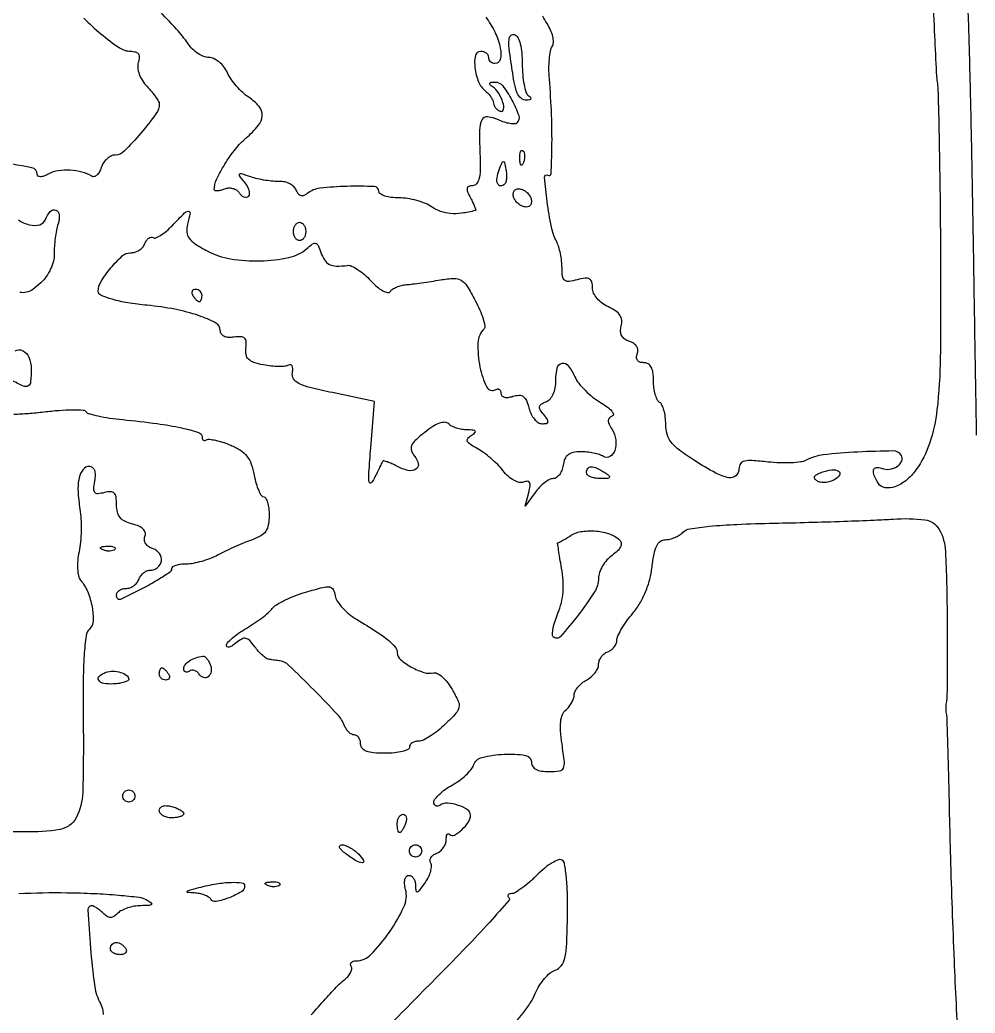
# Model space of a CAD drawing. Extents: x 0 to 4160, y 0 to 3120.
# Drawn here: x 3654.1 to 3810.7, y 2294.4 to 2457.2 of the extents above; entities that cross this region are included whole.
import ezdxf

# ---------------------------------------------------------------- set-up
doc = ezdxf.new("R2010")
doc.units = 0

msp = doc.modelspace()

# ---------------------------------------------------------------- linework, layer by layer
for points in [[(4159.499279, 606.274193, 0.000001), (4159.667734, 974.478125, 0.000057), (4159.806661, 1380.08378, 0.000034), (4159.883999, 1862.25), (4160, 3120), (3296.563358, 3120), (2433.126717, 3120)], [(757.647081, 3119.740147, 0.000002), (520.492565, 3119.487217, 0.4139)], [(1964.75, 0.149832, 0.000016), (2717.930904, 0.232101, 0.000028), (3351.473438, 0.357111)], [(3803.719441, 2462.58473, 0.00178), (3804.010674, 2455.346875, 0.001313), (3804.29228, 2449.282587, 0.016556), (3804.480194, 2447, -0.022696), (3804.646727, 2444.620277, -0.001263), (3804.810025, 2437.184375, -0.001947), (3804.947588, 2428.331278, -0.001424), (3805.034061, 2418.5, -0.004235), (3804.992071, 2401.845779, -0.02589), (3804.45289, 2393.265698, -0.051686), (3803.240243, 2387.786479, -0.077108), (3801, 2383.430308, -0.062883), (3799.394347, 2381.722266, -0.086553), (3797.567755, 2380.681249, -0.120952), (3795.94389, 2380.510769, -0.220799), (3794.845262, 2381.21613, -0.039628), (3794.162659, 2382.507676, -0.152132), (3794.068487, 2383.400927, -0.321124), (3794.494333, 2383.799591, -0.124996), (3795.340684, 2383.699509, 0.12344), (3796.659935, 2383.539405, 0.112576), (3797.949582, 2384.008814, 0.148724), (3798.684012, 2384.876826, 0.244855), (3798.615211, 2385.813585, 0.262948), (3797.301728, 2386.536214, 0.009921), (3791.488771, 2386.355213, 0.015562), (3785.826618, 2385.889363, 0.094829), (3783.035141, 2385.018807, -0.09071), (3782.139693, 2384.731504, -0.020739), (3780.548809, 2384.591021, -0.020789), (3778.673531, 2384.581586, -0.018927), (3776.743898, 2384.725399, 0.01139), (3774.184824, 2384.954952, 0.073533), (3772.895561, 2384.851438, 0.184136), (3772.250629, 2384.418582, 0.155099), (3772, 2383.630052, -0.211345), (3771.492176, 2382.482304, -0.234187), (3770.333376, 2382.152101, -0.079849), (3768.193805, 2382.913398, -0.015993), (3764.695781, 2384.977976, -0.017419), (3762.23069, 2386.664466, -0.066872), (3760.897464, 2387.953091, -0.098953), (3760.228263, 2389.2653, -0.068692), (3760, 2390.918959, 0.031169), (3759.926397, 2392.098526, 0.036936), (3759.70625, 2393.19313, 0.040118), (3759.385626, 2394.064698, 0.14718), (3759, 2394.5, -0.146547), (3758.614422, 2394.934161, -0.040338), (3758.29375, 2395.8004, -0.037109), (3758.073612, 2396.887885, -0.031397), (3758, 2398.059017, 0.033937), (3757.909351, 2399.393046, 0.09135), (3757.613397, 2400.29247, 0.13835), (3757.106619, 2400.809858, 0.130942), (3756.393011, 2401, -0.078342), (3755.766177, 2401.098822, -0.158935), (3755.366619, 2401.388901, -0.164671), (3755.223274, 2401.850355, -0.085503), (3755.341982, 2402.448808, 0.113589), (3755.430092, 2403.073141, 0.120357), (3755.232456, 2403.658587, 0.104909), (3754.756487, 2404.145355, 0.070172), (3754.051688, 2404.483595, -0.073986), (3753.276773, 2404.862746, -0.12055), (3752.792078, 2405.406413, -0.11786), (3752.606682, 2406.121924, -0.068777), (3752.71194, 2407.00646, 0.088659), (3752.787776, 2407.965346, 0.124194), (3752.498387, 2408.77047, 0.097848), (3751.793248, 2409.473001, 0.040258), (3750.609224, 2410.132188, -0.052909), (3749.575275, 2410.742513, -0.059566), (3748.737458, 2411.535565, -0.066421), (3748.186467, 2412.412067, -0.10755), (3748, 2413.268923, 0.060244), (3747.883434, 2414.232869, 0.214235), (3747.509671, 2414.711708, 0.155318), (3746.806239, 2414.838082, 0.02888), (3745.5, 2414.589356, -0.030682), (3744.105043, 2414.32894, -0.199449), (3743.431111, 2414.515831, -0.198754), (3743.086613, 2415.125751, -0.030449), (3743, 2416.546689, 0.028642), (3742.936189, 2417.659692, 0.021751), (3742.743797, 2418.866951, 0.022176), (3742.462755, 2419.986857, 0.046935), (3742.127819, 2420.815741, -0.068745), (3741.264684, 2423.251557, -0.017602), (3740.563609, 2427.383499, -0.012809), (3740.13411, 2431.372636, -0.615102), (3740.672714, 2431.702511, 0.570515), (3741.205934, 2431.98252, 0.008569), (3741.348425, 2436.273395, 0.014103), (3741.284295, 2441.552873, 0.0097), (3740.926865, 2447.527869, -0.019778), (3740.862095, 2449.162742, -0.021825), (3740.931099, 2450.74447, -0.021863), (3741.106929, 2452.079393, -0.095008), (3741.389894, 2452.821845, 0.136953), (3741.58329, 2453.49097, 0.057273), (3741.483803, 2454.432503, 0.049637), (3741.1318, 2455.49867, 0.040511), (3740.556466, 2456.554167, -0.036318), (3739.876746, 2457.776691, -0.069033)], [(3730.5, 2457.588887, -0.049525), (3732.037816, 2455.095407, -0.064721), (3732.890877, 2452.558673, -0.102664), (3732.873313, 2450.703846, -0.352813), (3732, 2450, -0.099038), (3731.618362, 2450.076342, -0.097945), (3731.29375, 2450.29375, -0.097945), (3731.076342, 2450.618362, -0.099038), (3731, 2451, 0.135066), (3730.895073, 2451.381341, 0.100391), (3730.60011, 2451.70625, 0.086936), (3730.158898, 2451.924914, 0.071794), (3729.638672, 2452, 0.358468), (3728.799105, 2451.309333, 0.080289), (3728.731714, 2449.314292, 0.065653), (3729.336434, 2447.018795, 0.125858), (3730.465125, 2445.5, -0.039783), (3730.94267, 2445.045372, -0.036292), (3731.35843, 2444.507344, -0.038257), (3731.658285, 2443.969852, -0.088944), (3731.774234, 2443.525, 0.094685), (3731.883245, 2443.125461, 0.064358), (3732.143725, 2442.731079, 0.061999), (3732.50876, 2442.401291, 0.072407), (3732.92568, 2442.19144, 0.471997), (3733.433689, 2442.510106, 0.113338), (3733.322257, 2443.653537, 0.062181), (3732.583677, 2445.194052, 0.100113), (3731.572942, 2446.234687, -0.053635), (3731.2063, 2446.548285, -0.331274), (3731.179252, 2446.779895, -0.22978), (3731.4141, 2446.939031, -0.033426), (3732.005889, 2446.984687, -0.235782), (3733.282551, 2446.363357, -0.040299), (3734.793676, 2444.027437, -0.04001), (3735.897008, 2441.514141, -0.287308), (3735.613464, 2440.280131, -0.197625), (3735.223537, 2440.117484, -0.042028), (3734.475252, 2440.176759, -0.037963), (3733.559271, 2440.399891, -0.02818), (3732.58829, 2440.777818, 0.078006), (3730.814071, 2441.272346, 0.315317), (3729.87883, 2440.767762, 0.116267), (3729.483969, 2439.108569, 0.010157), (3729.563178, 2434.75, -0.014851), (3729.583288, 2432.46072, -0.057951), (3729.390735, 2431.060795, -0.118917), (3728.979599, 2430.288472, -0.214422), (3728.337851, 2430, 0.083141), (3727.706158, 2429.89423, 0.274512), (3727.443985, 2429.584963, 0.143353), (3727.510407, 2429.021892, 0.022306), (3728, 2428, -0.011875), (3728.390043, 2427.227654, -0.020513), (3728.672174, 2426.565671, -0.016372), (3728.850717, 2426.042915, -0.426415), (3728.785184, 2425.92569, -0.030383), (3726.57071, 2425.490255, -0.053458), (3724.70798, 2425.440708, -0.063409), (3723.111805, 2425.775702, -0.069485), (3721.703665, 2426.495007, 0.0559), (3720.645184, 2427.072337, 0.029281), (3719.223398, 2427.557908, 0.028719), (3717.689764, 2427.889822, 0.038948), (3716.277494, 2428, -0.030353), (3715.021854, 2428.076296, -0.047161), (3713.962764, 2428.308271, -0.059966), (3713.226125, 2428.645813, -0.261033), (3713, 2429.049435, 0.402763), (3712.220031, 2429.860636, 0.01648), (3707.783095, 2429.888565, 0.021447), (3703.331617, 2429.578468, 0.137841), (3701.261833, 2428.73639, -0.069225), (3700.675146, 2428.398822, -0.170031), (3700.18498, 2428.375743, -0.165442), (3699.77857, 2428.664478, -0.064783), (3699.446988, 2429.277552, 0.114007), (3699.063793, 2429.845625, 0.069392), (3698.397819, 2430.312832, 0.063807), (3697.563634, 2430.613327, 0.064818), (3696.685155, 2430.691594, -0.033013), (3695.669491, 2430.717404, -0.01711), (3694.409818, 2430.87649, -0.016937), (3693.121488, 2431.129225, -0.024638), (3692.007842, 2431.445664, 0.006119), (3690.482164, 2431.940915, 0.240012), (3690.142098, 2431.882726, 0.4165), (3690.105196, 2431.622591, 0.011086), (3690.900343, 2430.62008, -0.043073), (3691.379053, 2429.930211, -0.059459), (3691.673551, 2429.237057, -0.074929), (3691.753116, 2428.644172, -0.194712), (3691.588128, 2428.254794, -0.159945), (3691.261384, 2428.089561, -0.129021), (3690.868135, 2428.131257, -0.099303), (3690.464098, 2428.38469, -0.064853), (3690.115677, 2428.81283, 0.111539), (3689.693132, 2429.243622, 0.081909), (3689.077349, 2429.510858, 0.076474), (3688.366499, 2429.577405, 0.076926), (3687.67005, 2429.426881, -0.02784), (3687.029495, 2429.221169, -0.051711), (3686.490577, 2429.138756, -0.080885), (3686.125552, 2429.180181, -0.335939), (3686, 2429.345958, -0.111596), (3686.378416, 2431.020324, -0.027288), (3687.740398, 2433.518728, -0.028805), (3689.48787, 2436.012279, -0.049328), (3691.25, 2437.838894, 0.044246), (3693.217591, 2439.837515, 0.158422), (3693.865596, 2441.484196, 0.194146), (3693.363529, 2442.98493, 0.071218), (3691.654126, 2444.49097, -0.042511), (3690.67308, 2445.260271, -0.026975), (3689.664625, 2446.306785, -0.027035), (3688.779356, 2447.45007, -0.044355), (3688.175565, 2448.514023, 0.057455), (3687.598429, 2449.471807, 0.057083), (3686.817372, 2450.275466, 0.062167), (3685.954342, 2450.818277, 0.109754), (3685.136449, 2451, -0.096006), (3684.295949, 2451.162888, -0.049657), (3683.344136, 2451.660937, -0.04682), (3682.434005, 2452.389263, -0.052255), (3681.712071, 2453.25, 0.035277), (3679.828367, 2455.657034, 0.01192), (3676.764782, 2458.890716, 0.012067)], [(3810.938421, 2389.138529, -0.000018), (3810.79461, 2398.004438, -0.000062), (3810.630899, 2408.198047, -0.00004), (3810.443771, 2420, 0.00086), (3810.228557, 2432.30046, 0.00099), (3809.979752, 2444.0375, 0.000887), (3809.731489, 2453.985944, 0.005745), (3809.539786, 2459, -0.005896)], [(3664.621528, 2457.439577, 0.021935), (3667.427374, 2454.896164, 0.024081), (3670.462656, 2452.615611, 0.146046), (3672.317388, 2452.029313, -0.063874), (3673.120881, 2451.913048, -0.177723), (3673.576827, 2451.585439, -0.169993), (3673.724364, 2451.029055, -0.057506), (3673.561763, 2450.194599, 0.10248), (3673.470997, 2449.317219, 0.061605), (3673.704624, 2448.292758, 0.054707), (3674.226878, 2447.229515, 0.046069), (3674.994376, 2446.236412, -0.013554), (3675.76248, 2445.365788, -0.017917), (3676.410848, 2444.530346, -0.015434), (3676.89637, 2443.810336, -0.141539), (3677, 2443.451589, -0.158894), (3676.446714, 2441.754497, -0.01884), (3673.960298, 2438.603051, -0.017348), (3671.245981, 2435.632471, -0.198306), (3669.817388, 2435.021351, 0.106913), (3669.12636, 2434.86268, 0.070395), (3668.441224, 2434.414506, 0.065989), (3667.865646, 2433.75716, 0.070129), (3667.495391, 2432.985479, -0.048633), (3667.182979, 2432.255772, -0.081097), (3666.77233, 2431.730518, -0.118363), (3666.334202, 2431.485577, -0.209935), (3665.931763, 2431.542173, 0.073966), (3664.327751, 2432.231543, 0.050817), (3662.368983, 2432.541021, 0.051478), (3660.425701, 2432.448233, 0.085412), (3658.872759, 2431.931903, -0.031373), (3658.101175, 2431.579279, -0.084018), (3657.510725, 2431.460632, -0.170472), (3657.149405, 2431.575193, -0.235742), (3657, 2431.874465, 0.359235), (3656.124901, 2432.935285, 0.009679), (3649.739063, 2434.04412, 0.012927)], [(3653.851277, 2424.415075, 0.09129), (3655.749083, 2423.583655, 0.124059), (3657.396032, 2423.610043, 0.239823), (3658.350191, 2424.470199, -0.090321), (3659.135903, 2425.761673, -0.30292), (3660.047239, 2426.000028, -0.304928), (3660.612374, 2425.251048, -0.090695), (3660.422179, 2423.754808, 0.028747), (3660.154169, 2422.704551, 0.015702), (3659.941009, 2421.391812, 0.015603), (3659.807616, 2420.040118, 0.023901), (3659.784821, 2418.863388, -0.06862), (3659.653752, 2417.661239, -0.046487), (3659.195504, 2416.359714, -0.044961), (3658.480081, 2415.113957, -0.051407), (3657.580876, 2414.075979, -0.033233), (3656.278156, 2413.005721, -0.099148), (3655.231105, 2412.533536, -0.106267), (3654.12608, 2412.517767, -0.041487)], [(3653.392063, 2402.916206, -0.266999), (3654.600555, 2402.992807, -0.183922), (3655.633771, 2401.880368, -0.096476), (3656, 2400, -0.01892), (3655.919169, 2397.864661, -0.244025), (3655.512242, 2397.207405, -0.24312), (3654.739415, 2397.1604, -0.018792), (3652.813581, 2398.099768, 0.016939)], [(3653.162634, 2392.564183, 0.012428), (3655.540805, 2392.694561, 0.00993), (3658.095263, 2392.949525, -0.011638), (3660.585783, 2393.189521, -0.017516), (3662.765484, 2393.271878, -0.012518), (3664.533239, 2393.232457, -0.238077), (3665, 2392.96843, 0.181702), (3665.445594, 2392.648461, 0.012687), (3666.96875, 2392.279114, 0.016689), (3668.856609, 2391.937243, 0.011725), (3671, 2391.673739, -0.008232), (3676.634028, 2391.021015, -0.021256), (3680.664982, 2390.311181, -0.021835), (3683.441192, 2389.571228, -0.327691), (3684, 2388.810141, 0.090017), (3684.057824, 2388.491558, 0.168771), (3684.223223, 2388.292576, 0.176599), (3684.470171, 2388.244232, 0.099653), (3684.759906, 2388.351614, -0.169266), (3685.238284, 2388.457695, -0.024912), (3686.231029, 2388.290401, -0.025765), (3687.427159, 2387.961575, -0.019559), (3688.700881, 2387.483723, -0.043268), (3690.294905, 2386.644701, -0.083875), (3691.356641, 2385.678454, -0.081367), (3692.06159, 2384.39634, -0.038743), (3692.552266, 2382.573092, 0.022581), (3692.873659, 2381.204153, 0.033931), (3693.286735, 2380.049596, 0.03633), (3693.72607, 2379.213992, 0.259105), (3694.111291, 2379, -0.273687), (3694.453812, 2378.797332, -0.054164), (3694.738942, 2378.111479, -0.043672), (3694.935499, 2377.134213, -0.027805), (3695, 2375.975249, -0.042169), (3694.867826, 2374.410823, -0.109447), (3694.443752, 2373.369092, -0.112485), (3693.627745, 2372.62079, -0.045977), (3692.25, 2371.995209, 0.013443), (3690.993093, 2371.52035, 0.007334), (3689.476195, 2370.874047, 0.007304), (3687.952698, 2370.171554, 0.011517), (3686.66896, 2369.519959, -0.030153), (3685.407949, 2368.937913, -0.022588), (3683.958969, 2368.446488, -0.023014), (3682.547763, 2368.10743, -0.047479), (3681.41896, 2368, 0.030276), (3680.492229, 2367.943834, 0.047056), (3679.71057, 2367.77305, 0.059795), (3679.166759, 2367.524569, 0.261409), (3679, 2367.227404, -0.248577), (3678.684711, 2366.632402, -0.013209), (3676.819156, 2365.437101, -0.016201), (3674.233217, 2363.987203, -0.007276), (3670.75, 2362.243802, -0.134198), (3670.464921, 2362.191129, -0.167752), (3670.220313, 2362.299342, -0.132872), (3670.055871, 2362.562985, -0.073504), (3670, 2362.940983, -0.143144), (3670.118035, 2363.34483, -0.099592), (3670.449844, 2363.688914, -0.084165), (3670.94602, 2363.920743, -0.067391), (3671.531385, 2364, 0.088478), (3672.159833, 2364.112085, 0.06652), (3672.782009, 2364.440625, 0.065663), (3673.303843, 2364.926585, 0.081035), (3673.638374, 2365.5, -0.068785), (3673.954467, 2366.073469, -0.062945), (3674.422663, 2366.559375, -0.066733), (3674.965369, 2366.888365, -0.10329), (3675.5, 2367, 0.169754), (3676.723555, 2367.427733, 0.191359), (3677.339477, 2368.503352, 0.188646), (3677.053166, 2369.720603, 0.166397), (3676, 2370.5, -0.067987), (3675.28304, 2370.840248, -0.099724), (3674.787175, 2371.328491, -0.117545), (3674.569273, 2371.906812, -0.123808), (3674.64195, 2372.50932, 0.1471), (3674.689712, 2373.150936, 0.142475), (3674.377222, 2373.721795, 0.0952), (3673.674559, 2374.199503, 0.040358), (3672.590921, 2374.566536, -0.050263), (3671.358898, 2375.011166, -0.109689), (3670.573057, 2375.627754, -0.114518), (3670.142078, 2376.499924, -0.057792), (3670, 2377.725039, 0.032958), (3669.915817, 2379.00078, 0.166046), (3669.602586, 2379.631609, 0.2075), (3669.016368, 2379.860088, 0.05461), (3667.997291, 2379.709543, -0.04211), (3666.951616, 2379.528314, -0.245913), (3666.452663, 2379.736229, -0.194242), (3666.268143, 2380.31224, -0.026429), (3666.43107, 2381.592911, 0.038721), (3666.536617, 2382.624287, 0.094104), (3666.412935, 2383.375972, 0.147662), (3666.073145, 2383.828611, 0.159751), (3665.550411, 2384, 0.228266), (3664.511519, 2383.499641, 0.114249), (3663.868277, 2382.152931, 0.067182), (3663.683829, 2379.96035, 0.02794), (3663.999113, 2377, -0.028796), (3664.165857, 2375.408504, -0.017338), (3664.18891, 2373.51005, -0.017339), (3664.080386, 2371.615032, -0.028858), (3663.842146, 2370.034213, 0.029782), (3663.627526, 2368.59206, 0.03583), (3663.604832, 2367.221772, 0.039489), (3663.758819, 2366.079577, 0.120523), (3664.098653, 2365.381131, -0.076089), (3665.266761, 2363.436134, -0.052689), (3665.986168, 2360.968492, -0.054839), (3666.144468, 2358.672091, -0.19717), (3665.54428, 2357.36372, 0.175512), (3664.990823, 2356.279409, 0.014727), (3664.68749, 2353.096506, 0.014427), (3664.520655, 2348.553745, 0.004978), (3664.534451, 2341.983093, -0.009481), (3664.455764, 2330.58924, -0.1166), (3663.354312, 2326.415499, -0.231531), (3660.734068, 2324.522711, -0.050176), (3655.002207, 2324.119264, 0.01827), (3652.627606, 2324.103735, 0.021982)], [(3701.916012, 2294.134232, -0.006253), (3704.244873, 2296.763142, -0.005308), (3706.251109, 2298.925025, -0.043335), (3707.258514, 2299.818422, 0.047093), (3707.895247, 2300.391684, 0.063588), (3708.342944, 2301.023209, 0.079752), (3708.545636, 2301.613981, 0.18324), (3708.457713, 2302.068422, -0.129516), (3708.349767, 2302.422422, -0.189663), (3708.456079, 2302.726349, -0.14552), (3708.775518, 2302.931287, -0.070468), (3709.260648, 2303, 0.202064), (3711.687917, 2304.022685, 0.04174), (3714.70395, 2307.678136, 0.042342), (3717.09074, 2311.829579, 0.172443), (3717.364505, 2314.683834, -0.03792), (3717.2033, 2315.622372, -0.079682), (3717.25103, 2316.358708, -0.12889), (3717.493009, 2316.823364, -0.211654), (3717.891592, 2317, -0.153178), (3718.314313, 2316.867385, -0.098069), (3718.674405, 2316.494014, -0.080709), (3718.91736, 2315.936111, -0.062492), (3719, 2315.277494, 0.038132), (3719.062564, 2314.458322, 0.461625), (3719.298938, 2314.312297, 0.153968), (3719.692973, 2314.591887, 0.009284), (3720.557933, 2315.779248, 0.037216), (3721.108355, 2316.70458, 0.045017), (3721.475712, 2317.645441, 0.051104), (3721.625563, 2318.468241, 0.159226), (3721.494551, 2319.008817, -0.149218), (3721.381404, 2319.438774, -0.123569), (3721.514991, 2319.895045, -0.099609), (3721.885409, 2320.309564, -0.069249), (3722.436618, 2320.614052, 0.079321), (3723.034263, 2320.959994, 0.065385), (3723.540757, 2321.495905, 0.06665), (3723.883213, 2322.132573, 0.090343), (3724, 2322.773655, -0.038097), (3724.04254, 2323.331155, -0.107852), (3724.181845, 2323.693333, -0.245144), (3724.386169, 2323.807068, -0.205971), (3724.619048, 2323.714286, 0.332349), (3725.378366, 2323.604438, 0.062958), (3726.587069, 2324.474312, 0.057981), (3727.656621, 2325.730286, 0.14847), (3728, 2326.861184, 0.253584), (3727.522015, 2327.743038, 0.064876), (3726.007366, 2328.470648, 0.062408), (3724.256586, 2328.813907, 0.1569), (3723.008949, 2328.505531, -0.086318), (3722.623613, 2328.351012, -0.165177), (3722.296379, 2328.389887, -0.179502), (3722.078433, 2328.614679, -0.104051), (3722, 2328.987493, -0.171286), (3722.188836, 2329.522551, -0.035047), (3722.882006, 2330.268672, -0.03316), (3723.853005, 2331.063256, -0.025869), (3725.002573, 2331.79651, 0.028436), (3726.188231, 2332.561369, 0.029178), (3727.268772, 2333.449755, 0.030499), (3728.108943, 2334.327791, 0.097684), (3728.500911, 2335.032443, -0.260291), (3729.900051, 2336.332298, -0.048147), (3733.510798, 2336.852656, -0.05116), (3736.991344, 2336.659913, -0.368786), (3738, 2335.478365, 0.152655), (3738.196132, 2334.850931, 0.121876), (3738.730508, 2334.380071, 0.082806), (3739.617522, 2334.091521, 0.037336), (3740.841465, 2334, 0.033644), (3742.579908, 2334.117108, 0.252665), (3743.224295, 2334.586442, 0.141129), (3743.389839, 2335.574969, 0.009033), (3742.99877, 2338.508107, -0.018355), (3742.750873, 2340.675012, -0.048487), (3742.781591, 2342.234301, -0.071513), (3743.078556, 2343.353421, -0.119542), (3743.657305, 2344.130552, 0.052036), (3744.171084, 2344.656079, 0.042508), (3744.605583, 2345.311874, 0.044148), (3744.902832, 2345.992162, 0.081103), (3745, 2346.587261, -0.119743), (3745.143756, 2347.17892, -0.05391), (3745.5875, 2347.849731, -0.049045), (3746.234932, 2348.491043, -0.047847), (3747, 2349, 0.05307), (3747.764979, 2349.520477, 0.051385), (3748.4125, 2350.195456, 0.055711), (3748.854643, 2350.915552, 0.110281), (3749, 2351.566569, -0.090356), (3749.112052, 2352.181567, -0.066651), (3749.440625, 2352.792344, -0.065383), (3749.926584, 2353.306475, -0.079308), (3750.5, 2353.638374, 0.070321), (3751.073456, 2353.95675, 0.063384), (3751.559375, 2354.431553, 0.06681), (3751.888275, 2354.984056, 0.101226), (3752, 2355.530264, -0.112187), (3752.159004, 2356.230003, -0.021907), (3752.772001, 2357.377361, -0.02226), (3753.621993, 2358.677551, -0.019), (3754.628087, 2359.969854, 0.041878), (3755.764437, 2361.575804, 0.035098), (3756.694723, 2363.444406, 0.034336), (3757.373152, 2365.470474, 0.035572), (3757.75814, 2367.546579, -0.018889), (3758.081979, 2369.689088, -0.06659), (3758.520233, 2371.008152, -0.120347), (3759.122853, 2371.733418, -0.160855), (3759.930052, 2372, 0.060646), (3760.658281, 2372.088654, 0.039077), (3761.466207, 2372.356754, 0.038937), (3762.227238, 2372.749433, 0.057867), (3762.814482, 2373.214482, -0.159364), (3763.931486, 2373.780937, -0.013437), (3767.178178, 2374.193471, -0.01409), (3771.655595, 2374.51341, -0.005727), (3777.764482, 2374.707145, 0.001796), (3783.447846, 2374.842678, 0.001763), (3789.166135, 2375.019778, 0.001733), (3794.180282, 2375.210168, 0.006693), (3797.290446, 2375.380789, -0.047062), (3802.483533, 2375.246437, -0.239081), (3804.816297, 2373.686976, -0.11773), (3805.845983, 2370.07609, -0.008605), (3806.118421, 2359.678571, -0.001801), (3806.146002, 2354.556003, -0.002688), (3806.129907, 2350.077455, -0.001138), (3806.086832, 2346.247637, -0.056892), (3805.991228, 2345.5, 0.03483), (3805.912465, 2345.044479, 0.021324), (3805.880336, 2344.5, 0.021334), (3805.894694, 2343.955485, 0.035227), (3805.958627, 2343.5, -0.044029), (3806.051464, 2342.742024, -0.000648), (3806.198154, 2338.240625, -0.001765), (3806.343268, 2333.012561, -0.001164), (3806.474914, 2327, 0.002509), (3806.648398, 2319.943969, 0.001471), (3806.923277, 2311.5, 0.001471), (3807.247903, 2303.056131, 0.002505), (3807.575383, 2296, -0.003299), (3807.894701, 2288.875372, -0.001846)], [(3735.435337, 2293.013397, 0.022249), (3736.746448, 2294.578509, 0.022494), (3737.878204, 2296.205261, 0.041795), (3738.618985, 2297.630529, -0.039143), (3739.274714, 2298.908652, -0.037833), (3740.128268, 2300.084499, -0.040318), (3741.041335, 2300.999893, -0.100018), (3741.865386, 2301.457275, 0.153261), (3742.869541, 2302.161323, 0.108411), (3743.459081, 2303.41627, 0.045135), (3743.765768, 2305.708792, 0.006436), (3743.907756, 2310.455352, 0.010669), (3743.893181, 2313.840677, 0.018231), (3743.717789, 2316.661363, 0.014758), (3743.434685, 2318.859779, 0.21828), (3743.014314, 2319.491153, 0.234715), (3742.42029, 2319.546252, 0.041356), (3741.381728, 2319.042953, 0.037199), (3740.161883, 2318.193482, 0.025692), (3738.91201, 2317.065857, -0.016417), (3737.658294, 2315.891872, -0.021031), (3736.426637, 2314.900595, -0.019457), (3735.351972, 2314.170549, -0.140362), (3734.75641, 2314, 0.058487), (3734.381898, 2313.956042, 0.17562), (3734.16999, 2313.816789, 0.252097), (3734.139724, 2313.613542, 0.110274), (3734.290363, 2313.376304, -0.3962), (3734.30553, 2312.886361, -0.002532), (3731.145034, 2309.344575, -0.007967), (3727.342877, 2305.259697, -0.004785), (3722.70703, 2300.527099, 0.004081), (3714.738294, 2292.414939, 0.014137)], [(3654.006291, 2314.013646, -0.016113), (3661.839317, 2314.157123, -0.007724), (3666.303631, 2314.026039, -0.010419), (3670.335535, 2313.761008, -0.007717), (3673.675547, 2313.419443, -0.103109), (3674.839317, 2313.030114, -0.020065), (3675.6814, 2312.492202, -0.449348), (3675.711596, 2312.236614, -0.202331), (3675.363472, 2312.070808, -0.008325), (3673.95, 2312.030409, 0.040955), (3672.885653, 2311.93029, 0.035361), (3671.796562, 2311.656433, 0.036944), (3670.841326, 2311.262778, 0.080335), (3670.2, 2310.8, -0.049631), (3669.547259, 2310.265408, -0.147822), (3669, 2310.1, -0.147822), (3668.452741, 2310.265408, -0.049631), (3667.8, 2310.8, 0.0254), (3667.291498, 2311.259306, 0.028246), (3666.756096, 2311.6475, 0.02926), (3666.267281, 2311.92244, 0.113954), (3665.931389, 2312, 0.431131), (3665.292196, 2311.323014, 0.006002), (3665.726081, 2305.082501, 0.01211), (3666.358462, 2299.118463, 0.081793), (3667.213789, 2296.284089, -0.039098), (3667.667804, 2295.141233, -0.087577), (3667.784129, 2294.217587, -0.09955)]]:
    msp.add_lwpolyline(points, format="xyb")
for points in [[(3736.486272, 2449.909887, 0.021344), (3736.555248, 2448.167553, 0.027441), (3736.774359, 2446.57959, 0.027341), (3737.093289, 2445.31289, 0.161979), (3737.486272, 2444.765313, -0.04713), (3737.841473, 2444.452942, -0.281626), (3737.889816, 2444.22188, -0.266336), (3737.704951, 2444.06381, -0.043749), (3737.218615, 2444.015313, -0.170244), (3736.286125, 2444.32983, -0.134926), (3735.646893, 2445.188381, -0.051272), (3735.154253, 2446.973178, -0.006827), (3734.556814, 2450.842186, -0.012217), (3734.309878, 2452.977713, -0.064982), (3734.355716, 2454.149663, -0.194387), (3734.674998, 2454.6671, -0.244842), (3735.223441, 2454.752073, -0.19614), (3735.751846, 2454.294312, -0.05366), (3736.150548, 2453.242514, -0.041794), (3736.407741, 2451.75824, -0.022791)], [(3736.683114, 2433.8125, -0.054073), (3736.461564, 2433.395823, -0.470617), (3736.279315, 2433.37858, -0.168741), (3736.137993, 2433.670344, -0.018894), (3736.078947, 2434.416667, -0.028489), (3736.089945, 2435.112848, -0.077125), (3736.200665, 2435.592839, -0.208169), (3736.385309, 2435.77538, -0.296942), (3736.604167, 2435.729167, -0.126455), (3736.797407, 2435.402231, -0.060344), (3736.876576, 2434.916927, -0.05415), (3736.839148, 2434.359369, -0.051402)], [(3733.588397, 2430.255064, -0.196036), (3732.935423, 2429.980347, -0.314698), (3732.456234, 2430.307262, -0.128559), (3732.349074, 2431.308598, -0.056398), (3732.696917, 2432.606872, -0.005261), (3733.19236, 2433.8296, -0.286752), (3733.387121, 2433.967698, -0.36589), (3733.556938, 2433.8404, -0.006855), (3733.808853, 2432.671731, -0.034132), (3733.90627, 2431.928682, -0.038293), (3733.89587, 2431.207674, -0.04166), (3733.789937, 2430.605874, -0.132742)], [(3738, 2427.424396, -0.110721), (3737.888237, 2426.925877, -0.163185), (3737.580277, 2426.604836, -0.139599), (3737.099581, 2426.504754, -0.073701), (3736.5, 2426.638374, -0.07261), (3735.92656, 2426.960167, -0.063983), (3735.440625, 2427.444872, -0.066863), (3735.111838, 2428.012057, -0.098269), (3735, 2428.575604, -0.110721), (3735.111763, 2429.074123, -0.163185), (3735.419723, 2429.395164, -0.139599), (3735.900419, 2429.495246, -0.073701), (3736.5, 2429.361626, -0.07261), (3737.07344, 2429.039833, -0.063983), (3737.559375, 2428.555128, -0.066863), (3737.888162, 2427.987943, -0.098269)], [(3681.632669, 2423.672573, 0.078497), (3681.517236, 2422.382368, 0.143618), (3681.87915, 2421.399231, 0.091076), (3682.861663, 2420.481843, 0.019799), (3684.871289, 2419.304667, 0.082345), (3688.690382, 2418.013671, 0.046449), (3693.581542, 2417.676494, 0.046786), (3698.224379, 2418.224589, 0.127495), (3701.159434, 2419.695734, -0.024923), (3702.131186, 2420.463111, -0.223907), (3702.651354, 2420.556712, -0.228216), (3703.048347, 2420.214616, -0.025871), (3703.476822, 2419.073027, 0.067013), (3704.065438, 2417.826472, 0.135989), (3704.870278, 2417.11271, 0.111318), (3706.045138, 2416.833344, 0.036673), (3707.828085, 2416.943285, -0.145812), (3708.503498, 2416.837968, -0.034702), (3709.505527, 2416.272672, -0.032796), (3710.612319, 2415.43375, -0.027315), (3711.673557, 2414.407229, 0.028889), (3712.69017, 2413.430046, 0.05095), (3713.646394, 2412.767328, 0.073718), (3714.411095, 2412.482048, 0.30528), (3714.845473, 2412.656899, -0.101394), (3715.237601, 2413.039559, -0.04203), (3715.895233, 2413.38786, -0.03934), (3716.68638, 2413.653923, -0.040775), (3717.5, 2413.788797, 0.010357), (3718.511891, 2413.893886, 0.003569), (3719.970314, 2414.086535, 0.003544), (3721.575729, 2414.321883, 0.004103), (3723.10107, 2414.569378, -0.029567), (3725.294923, 2414.811554, -0.147868), (3726.482283, 2414.517484, -0.121735), (3727.428831, 2413.583591, -0.017343), (3728.783413, 2411.191029, -0.017869), (3729.534603, 2409.614881, -0.026656), (3730.066245, 2408.183899, -0.024852), (3730.366147, 2407.022597, -0.252263), (3730.227864, 2406.561197, 0.191852), (3729.231977, 2404.246477, 0.054495), (3729.557728, 2400.267141, 0.068718), (3730.663792, 2397.014462, 0.440401), (3732.150714, 2396.593146, -0.111408), (3732.474075, 2396.70451, -0.183525), (3732.750522, 2396.632967, -0.15925), (3732.936308, 2396.382758, -0.080888), (3733, 2395.991629, 0.184691), (3733.152531, 2395.592779, 0.148644), (3733.547958, 2395.352978, 0.094624), (3734.174583, 2395.314503, 0.045023), (3734.966688, 2395.489427, -0.067534), (3735.962912, 2395.662968, -0.170439), (3736.656314, 2395.448452, -0.135591), (3737.163008, 2394.800409, -0.037055), (3737.575096, 2393.556815, 0.052495), (3737.932958, 2392.578871, 0.061279), (3738.473059, 2391.751064, 0.071376), (3739.104122, 2391.188826, 0.147372), (3739.730853, 2391, 0.041175), (3740.47023, 2391.060991, 0.315066), (3740.705859, 2391.291792, 0.202209), (3740.619181, 2391.691146, 0.019991), (3740.009821, 2392.488167, -0.034203), (3739.432755, 2393.289103, -0.1854), (3739.333767, 2393.805677, -0.213606), (3739.609902, 2394.210867, -0.046359), (3740.387376, 2394.595156, 0.120303), (3741.041984, 2395.048654, 0.073884), (3741.557169, 2395.838476, 0.062255), (3741.888909, 2396.888078, 0.045476), (3742, 2398.106989, -0.055818), (3742.230152, 2400.162213, -0.301124), (3743.002968, 2400.90084, -0.284994), (3744.028024, 2400.494437, -0.052685), (3745.106651, 2398.665271, 0.061148), (3745.735686, 2397.638531, 0.028634), (3746.775661, 2396.474259, 0.027852), (3748.020488, 2395.362957, 0.034898), (3749.294578, 2394.48506, -0.024368), (3750.413059, 2393.7486, -0.055686), (3751.156353, 2393.066802, -0.122855), (3751.417605, 2392.556018, -0.387099), (3751.245427, 2392.248476, 0.10826), (3750.760459, 2391.959462, 0.201181), (3750.576627, 2391.548499, 0.117835), (3750.704044, 2390.953694, 0.028165), (3751.193882, 2390.061153, -0.105324), (3751.808485, 2388.368894, -0.112474), (3751.658186, 2386.61548, -0.185472), (3750.861377, 2385.622629, -0.277109), (3749.778948, 2385.636618, 0.063918), (3749.130867, 2385.930641, 0.0242), (3748.165799, 2386.17692, 0.023498), (3747.078023, 2386.34631, 0.026487), (3746.021885, 2386.40396, 0.050527), (3744.822028, 2386.284302, 0.115124), (3743.999286, 2385.907367, 0.125917), (3743.473038, 2385.231311, 0.066833), (3743.180449, 2384.20396, -0.055408), (3742.961, 2383.361034, -0.067811), (3742.570401, 2382.647413, -0.080908), (3742.076448, 2382.16545, -0.154115), (3741.552421, 2382, 0.122769), (3740.936148, 2381.846366, 0.040428), (3740.143707, 2381.339063, 0.037432), (3739.322075, 2380.611016, 0.034569), (3738.594234, 2379.75), (3736.944523, 2377.5), (3737.537652, 2379.743708, 0.024125), (3737.770036, 2380.832923, 0.158569), (3737.686345, 2381.377235, 0.299199), (3737.342928, 2381.574901, 0.076961), (3736.685787, 2381.43292, -0.151725), (3735.984834, 2381.387115, -0.067618), (3735.113382, 2381.726052, -0.05647), (3734.195047, 2382.379973, -0.043196), (3733.351398, 2383.2804, 0.028946), (3732.455685, 2384.292655, 0.019279), (3731.32197, 2385.348771, 0.019434), (3730.138584, 2386.291258, 0.035591), (3729.095902, 2386.948675, -0.02052), (3727.925039, 2387.638533, -0.142993), (3727.494956, 2388.135607, -0.285492), (3727.553432, 2388.593645, -0.080944), (3728.1149, 2389.092174, 0.028976), (3728.733651, 2389.536235, 0.402503), (3728.764914, 2389.784937, 0.219874), (3728.464751, 2389.948005, 0.014333), (3727.45, 2389.984687, -0.041387), (3726.593918, 2390.062113, -0.035654), (3725.717093, 2390.280596, -0.037248), (3724.947396, 2390.596933, -0.080421), (3724.429466, 2390.970534, 0.195347), (3723.819852, 2391.227961, 0.088372), (3722.949028, 2391.085143, 0.058055), (3721.838982, 2390.542311, 0.025589), (3720.508884, 2389.588782, 0.017919), (3718.959597, 2388.259894, 0.104709), (3718.341481, 2387.389172, 0.190078), (3718.315656, 2386.606853, 0.087736), (3718.827976, 2385.707276, -0.122488), (3719.445507, 2384.425499, -0.323588), (3719.052316, 2383.546701, -0.190374), (3717.748661, 2383.352422, -0.065867), (3715.93502, 2384.034776, 0.015515), (3715.111928, 2384.442955, 0.024825), (3714.383446, 2384.733669, 0.02192), (3713.800457, 2384.90525, 0.31789), (3713.610865, 2384.83102, 0.030295), (3713.477791, 2384.599394, 0.00174), (3713.115239, 2383.862862, 0.002648), (3712.691077, 2382.981738, 0.001942), (3712.229533, 2382, -0.103185), (3711.7195, 2381.316721, -0.606932), (3711.403221, 2381.43833, -0.04413), (3711.365387, 2382.980916, -0.003481), (3711.655066, 2387.074671), (3712.244088, 2394.649343), (3705.372044, 2396.089048, -0.00888), (3701.672156, 2396.933033, -0.055402), (3699.851498, 2397.603251, -0.137998), (3699.013253, 2398.365084, -0.184493), (3698.816882, 2399.364729, 0.044519), (3698.871408, 2400.028735, 0.119065), (3698.757453, 2400.486343, 0.233818), (3698.505833, 2400.669934, 0.18314), (3698.169588, 2400.604811, -0.115277), (3697.59966, 2400.413389, -0.02562), (3696.565376, 2400.368614, -0.025311), (3695.33637, 2400.440687, -0.022055), (3694.06239, 2400.637522, -0.029656), (3692.48743, 2401.05092, -0.113046), (3691.622282, 2401.570835, -0.158942), (3691.22999, 2402.307563, -0.07774), (3691.209684, 2403.383063, 0.046976), (3691.25469, 2404.44373, 0.196274), (3690.988411, 2405.010669, 0.182602), (3690.385711, 2405.253391, 0.039969), (3689.25, 2405.187142, -0.047486), (3688.30382, 2405.146184, -0.100199), (3687.595228, 2405.328153, -0.140742), (3687.161104, 2405.717246, -0.141024), (3687, 2406.277082, 0.278233), (3686.266368, 2407.493399, 0.038506), (3683.441339, 2408.715692, 0.035378), (3679.554898, 2409.752259, 0.023711), (3675, 2410.40579, -0.01668), (3671.843209, 2410.81352, -0.029455), (3669.280216, 2411.388536, -0.030911), (3667.435057, 2412.044132, -0.300483), (3667, 2412.702697, -0.14001), (3667.455181, 2414.296358, -0.034574), (3669.06368, 2416.523225, -0.032942), (3670.931626, 2418.486478, -0.188281), (3672.246992, 2419, 0.075342), (3672.983994, 2419.111688, 0.064616), (3673.697821, 2419.438938, 0.066839), (3674.28143, 2419.922957, 0.094915), (3674.63617, 2420.494256, -0.056248), (3674.914176, 2421.029845, -0.086812), (3675.274308, 2421.405465, -0.117686), (3675.655937, 2421.566348, -0.181515), (3676.003356, 2421.497926, 0.242971), (3676.457728, 2421.462929, 0.041008), (3677.2547, 2421.879671, 0.0369), (3678.190026, 2422.572492, 0.025132), (3679.148572, 2423.486393, -0.005516), (3681.142267, 2425.542386, -0.180663), (3681.760372, 2425.827568, -0.491494), (3682.034332, 2425.522647, -0.016059)], [(3701, 2422.5, -0.064853), (3700.925306, 2421.926543, -0.082425), (3700.70625, 2421.440625, -0.098894), (3700.381354, 2421.115568, -0.148195), (3700, 2421, -0.148195), (3699.618646, 2421.115568, -0.098894), (3699.29375, 2421.440625, -0.082425), (3699.074694, 2421.926543, -0.064853), (3699, 2422.5, -0.064853), (3699.074694, 2423.073457, -0.082425), (3699.29375, 2423.559375, -0.098894), (3699.618646, 2423.884432, -0.148195), (3700, 2424, -0.148195), (3700.381354, 2423.884432, -0.098894), (3700.70625, 2423.559375, -0.082425), (3700.925306, 2423.073457, -0.064853)], [(3682.5, 2412, 0.029505), (3682.768994, 2411.617226, 0.035638), (3683.066025, 2411.29375, 0.038439), (3683.34829, 2411.065539, 0.151918), (3683.559017, 2411, 0.210953), (3683.727648, 2411.07446, 0.081139), (3683.870461, 2411.29375, 0.061769), (3683.967655, 2411.617151, 0.042167), (3684, 2412, 0.105053), (3683.918938, 2412.381556, 0.099167), (3683.688914, 2412.70625, 0.09642), (3683.345238, 2412.923877, 0.093332), (3682.940983, 2413, 0.108972), (3682.586039, 2412.921712, 0.182303), (3682.3746, 2412.70625, 0.161196), (3682.343488, 2412.3821, 0.082592)], [(3750, 2383, -0.023197), (3750.728886, 2382.479509, -0.409657), (3750.762149, 2382.218347, -0.220444), (3750.444209, 2382.050422, -0.011293), (3749.25, 2382.015313, -0.042523), (3748.388595, 2382.082804, -0.062416), (3747.660937, 2382.298248, -0.082215), (3747.167975, 2382.618823, -0.210568), (3747, 2383, -0.163584), (3747.224247, 2383.667076, -0.234725), (3747.772965, 2383.939692, -0.112355), (3748.698623, 2383.729028, -0.031558)], [(3787.620496, 2381.807495, -0.058304), (3786.907312, 2381.511224, -0.052574), (3786.119471, 2381.3742, -0.055876), (3785.378429, 2381.407187, -0.099692), (3784.808457, 2381.61838, -0.099659), (3784.418341, 2381.983444, -0.28419), (3784.394794, 2382.33906, -0.153039), (3784.750927, 2382.690956, -0.031829), (3785.566376, 2383.047371, -0.055161), (3787.221585, 2383.449285, -0.169357), (3788.334331, 2383.214978, -0.431274), (3788.471025, 2382.584135, -0.115416)], [(3752.459271, 2371.919967, -0.177552), (3752.698968, 2371.417222, -0.14076), (3752.586749, 2370.821606, -0.087147), (3752.086469, 2370.149344, -0.036558), (3751.209271, 2369.434025, 0.058546), (3750.362929, 2368.679708, 0.047397), (3749.644603, 2367.69687, 0.049087), (3749.152153, 2366.646284, 0.083556), (3748.985123, 2365.693296, -0.140819), (3748.319024, 2363.432983, -0.022771), (3745.657807, 2359.64085, -0.018259), (3742.741176, 2356.135381, -0.427979), (3741.577821, 2356.098683, -0.220408), (3741.419776, 2356.518992, -0.02999), (3741.548754, 2357.474491, -0.029917), (3741.855241, 2358.655291, -0.021067), (3742.333389, 2359.941579, 0.040206), (3742.889805, 2361.633891, 0.039048), (3743.17505, 2363.410113, 0.036853), (3743.189248, 2365.302604, 0.028785), (3742.935517, 2367.342895, -0.003561), (3742.655047, 2368.937028, -0.005998), (3742.445329, 2370.27885, -0.001467), (3742.281975, 2371.437111, -0.454987), (3742.336778, 2371.5, 0.126599), (3742.450816, 2371.529344, 0.002012), (3743.039554, 2371.856914, 0.00516), (3743.721692, 2372.249369, 0.003381), (3744.5, 2372.715026, -0.1025), (3746.311051, 2373.359005, -0.059298), (3748.6311, 2373.402852, -0.059633), (3750.876361, 2372.903866, -0.109598)], [(3669.729167, 2370.395833, -0.126455), (3669.402231, 2370.202593, -0.060344), (3668.916927, 2370.123424, -0.05415), (3668.359369, 2370.160852, -0.051402), (3667.8125, 2370.316886, -0.054073), (3667.395823, 2370.538436, -0.470617), (3667.37858, 2370.720685, -0.168741), (3667.670344, 2370.862007, -0.018894), (3668.416667, 2370.921053, -0.028489), (3669.112848, 2370.910055, -0.077125), (3669.592839, 2370.799335, -0.208169), (3669.77538, 2370.614691, -0.296942)], [(3709.327667, 2358.961962, -0.006911), (3712.715965, 2356.85305, -0.030022), (3714.626282, 2355.458506, -0.053254), (3715.675338, 2354.38479, -0.168409), (3716, 2353.44822, 0.223221), (3716.513941, 2352.354387, 0.047275), (3718.302293, 2351.136583, 0.04816), (3720.37214, 2350.244068, 0.13733), (3721.925671, 2350.185146, -0.18764), (3722.550724, 2350.099661, -0.053911), (3723.363137, 2349.526262, -0.046136), (3724.213108, 2348.625269, -0.035108), (3724.972867, 2347.5, -0.021374), (3725.987755, 2345.555072, -0.158582), (3726.114883, 2344.532255, -0.138657), (3725.626706, 2343.56269, -0.01503), (3723.861737, 2341.75, -0.024191), (3722.662331, 2340.697392, -0.027121), (3721.410193, 2339.807813, -0.027888), (3720.274526, 2339.175973, -0.113471), (3719.509102, 2339, 0.064443), (3718.932151, 2338.925329, 0.082134), (3718.443299, 2338.70625, 0.098764), (3718.116257, 2338.381357, 0.14904), (3718, 2338, -0.295869), (3717.748945, 2337.612873, -0.04382), (3716.825, 2337.29375, -0.037669), (3715.532944, 2337.07239, -0.023598), (3714, 2337, -0.020272), (3712.111825, 2337.076585, -0.069535), (3710.916667, 2337.34375, -0.128937), (3710.249641, 2337.815157, -0.176579), (3710, 2338.5, 0.066987), (3709.922835, 2339.073382, 0.083896), (3709.697031, 2339.559375, 0.099493), (3709.361926, 2339.884389, 0.143927), (3708.968615, 2340, -0.124831), (3708.531218, 2340.11093, -0.064208), (3708.069917, 2340.443749, -0.057675), (3707.655941, 2340.932912, -0.055234), (3707.357546, 2341.510633, 0.096066), (3706.218882, 2343.33512, 0.007886), (3702.312157, 2347.402367, 0.005871), (3698.202015, 2351.452232, 0.155668), (3696.83524, 2352.125, 0.001629), (3696.446734, 2352.18185, 0.00086), (3695.964247, 2352.25, 0.000856), (3695.470205, 2352.318054, 0.001322), (3695.043047, 2352.375, -0.116977), (3694.580275, 2352.550661, -0.030467), (3693.945716, 2353.039693, -0.029262), (3693.270866, 2353.702001, -0.026231), (3692.65126, 2354.462253, 0.030044), (3691.812097, 2355.476024, 0.155206), (3691.185049, 2355.827864, 0.181719), (3690.527416, 2355.724339, 0.044297), (3689.608213, 2355.089808, -0.031901), (3688.990206, 2354.64021, -0.076433), (3688.472412, 2354.413561, -0.171856), (3688.143823, 2354.440025, -0.295705), (3688, 2354.661948, -0.191379), (3688.182985, 2355.122508, -0.025401), (3688.954688, 2355.86133, -0.026458), (3690.005278, 2356.676594, -0.019347), (3691.25, 2357.471519, 0.015397), (3692.568472, 2358.298958, 0.015086), (3693.842716, 2359.211367, 0.015151), (3694.910744, 2360.078366, 0.05368), (3695.512438, 2360.722484, -0.096825), (3696.18392, 2361.327828, -0.021664), (3697.545694, 2362.066957, -0.021701), (3699.220235, 2362.795877, -0.019483), (3701.012438, 2363.406154, -0.007954), (3703.780956, 2364.182308, -0.095498), (3704.882176, 2364.256208, -0.244899), (3705.475087, 2363.847298, -0.079858), (3705.827667, 2362.808866, 0.104313), (3706.173163, 2361.933232, 0.038651), (3706.990954, 2360.881588, 0.036235), (3708.089564, 2359.837116, 0.036213)], [(3685.349337, 2351.532025, -0.122957), (3685.487481, 2350.402724, -0.191284), (3685.022363, 2349.553281, -0.262064), (3684.235713, 2349.41076, -0.172648), (3683.5, 2350, 0.088941), (3683.185645, 2350.350569, 0.094986), (3682.775821, 2350.560288, 0.099917), (3682.334982, 2350.597587, 0.110145), (3681.930902, 2350.457295, -0.081499), (3681.575155, 2350.310674, -0.159957), (3681.273452, 2350.337576, -0.183092), (3681.073036, 2350.531265, -0.11052), (3681, 2350.85765, -0.176286), (3681.237725, 2351.510954, -0.073102), (3681.950284, 2352.144642, -0.061618), (3682.974446, 2352.649327, -0.053202), (3684.143011, 2352.921053, -0.187607), (3684.429562, 2352.84827, -0.059078), (3684.762612, 2352.545592, -0.04961), (3685.086433, 2352.088123, -0.037626)], [(3671.999294, 2349.143011, -0.279872), (3671.84223, 2348.885029, -0.043297), (3671.264627, 2348.646522, -0.037696), (3670.457028, 2348.457681, -0.024182), (3669.499294, 2348.355787, -0.054761), (3667.897422, 2348.438799, -0.21085), (3667.081083, 2348.969914, -0.377097), (3667.179577, 2349.65479, -0.093048), (3668.25, 2350.269359, -0.090055), (3669.398745, 2350.45003, -0.067154), (3670.668148, 2350.248127, -0.076663), (3671.667182, 2349.771849, -0.24843)], [(3678.5, 2350, -0.082592), (3678.656512, 2349.6179, -0.161196), (3678.6254, 2349.29375, -0.182303), (3678.413961, 2349.078288, -0.108972), (3678.059017, 2349, -0.093332), (3677.654762, 2349.076123, -0.09642), (3677.311086, 2349.29375, -0.099167), (3677.081062, 2349.618444, -0.105053), (3677, 2350, -0.042167), (3677.032345, 2350.382849, -0.061769), (3677.129539, 2350.70625, -0.081139), (3677.272352, 2350.92554, -0.210953), (3677.440983, 2351, -0.151918), (3677.65171, 2350.934461, -0.038439), (3677.933975, 2350.70625, -0.035638), (3678.231006, 2350.382774, -0.029505)], [(3673, 2330, -0.099038), (3672.923658, 2329.618362, -0.097945), (3672.70625, 2329.29375, -0.097945), (3672.381638, 2329.076342, -0.099038), (3672, 2329, -0.099038), (3671.618362, 2329.076342, -0.097945), (3671.29375, 2329.29375, -0.097945), (3671.076342, 2329.618362, -0.099038), (3671, 2330, -0.099038), (3671.076342, 2330.381638, -0.097945), (3671.29375, 2330.70625, -0.097945), (3671.618362, 2330.923658, -0.099038), (3672, 2331, -0.099038), (3672.381638, 2330.923658, -0.097945), (3672.70625, 2330.70625, -0.097945), (3672.923658, 2330.381638, -0.099038)], [(3681, 2327.097654, -0.2544), (3680.860145, 2326.840572, -0.062957), (3680.4125, 2326.625115, -0.049016), (3679.766163, 2326.477262, -0.031744), (3679, 2326.428571, -0.05768), (3678.23505, 2326.517111, -0.076912), (3677.5875, 2326.778749, -0.095788), (3677.153553, 2327.165926, -0.16428), (3677, 2327.620666, -0.172953), (3677.154018, 2328.052607, -0.141667), (3677.559746, 2328.332748, -0.095934), (3678.19843, 2328.417258, -0.049052), (3679, 2328.289749, -0.029412), (3679.765877, 2328.040541, -0.041052), (3680.4125, 2327.723829, -0.047092), (3680.86844, 2327.390263, -0.214466)], [(3717.361626, 2325.5, -0.02136), (3717.112506, 2324.925442, -0.030395), (3716.839659, 2324.440625, -0.030693), (3716.579329, 2324.087111, -0.222225), (3716.393011, 2324, -0.289661), (3716.241071, 2324.096084, -0.046727), (3716.115447, 2324.440625, -0.039339), (3716.028469, 2324.925176, -0.024748), (3716, 2325.5, -0.062722), (3716.07223, 2326.073532, -0.08088), (3716.284531, 2326.559375, -0.098158), (3716.599211, 2326.884506, -0.152681), (3716.968615, 2327, -0.184534), (3717.289193, 2326.877514, -0.147206), (3717.483616, 2326.559375, -0.100118), (3717.511135, 2326.074366, -0.055937)], [(3709.642857, 2320.5, -0.055516), (3710.484199, 2319.447758, -0.595906), (3710.274866, 2319.074613, -0.135461), (3709.246824, 2319.375294, -0.023438), (3707.55887, 2320.531803, -0.02793), (3706.88133, 2321.106444, -0.094936), (3706.545296, 2321.574917, -0.291521), (3706.584185, 2321.862563, -0.220758), (3706.880299, 2322, -0.08823), (3707.470333, 2321.895066, -0.036372), (3708.212606, 2321.559375, -0.03455), (3708.975695, 2321.074012, -0.037472)], [(3720, 2321, -0.099038), (3719.923658, 2320.618362, -0.097945), (3719.70625, 2320.29375, -0.097945), (3719.381638, 2320.076342, -0.099038), (3719, 2320, -0.099038), (3718.618362, 2320.076342, -0.097945), (3718.29375, 2320.29375, -0.097945), (3718.076342, 2320.618362, -0.099038), (3718, 2321, -0.099038), (3718.076342, 2321.381638, -0.097945), (3718.29375, 2321.70625, -0.097945), (3718.618362, 2321.923658, -0.099038), (3719, 2322, -0.099038), (3719.381638, 2321.923658, -0.097945), (3719.70625, 2321.70625, -0.097945), (3719.923658, 2321.381638, -0.099038)], [(3690.992198, 2315.25, -0.262635), (3690.449371, 2314.310821, -0.040679), (3688.442066, 2313.336863, -0.040877), (3686.33541, 2312.711141, -0.315988), (3685.441656, 2313.094403, 0.123289), (3685.075401, 2313.450888, 0.042573), (3684.402774, 2313.768736, 0.039205), (3683.570694, 2314.006185, 0.036431), (3682.690983, 2314.118315, -0.014621), (3681.644094, 2314.205606, -0.613384), (3681.582184, 2314.371107, -0.14089), (3681.932098, 2314.584879, -0.004827), (3683.5, 2315, -0.019854), (3686.361124, 2315.608231, -0.034115), (3688.784984, 2315.855248, -0.040287), (3690.537277, 2315.772524, -0.380259)], [(3696.729167, 2315.395833, -0.126455), (3696.402231, 2315.202593, -0.060344), (3695.916927, 2315.123424, -0.05415), (3695.359369, 2315.160852, -0.051402), (3694.8125, 2315.316886, -0.054073), (3694.395823, 2315.538436, -0.470617), (3694.37858, 2315.720685, -0.168741), (3694.670344, 2315.862007, -0.018894), (3695.416667, 2315.921053, -0.028489), (3696.112848, 2315.910055, -0.077125), (3696.592839, 2315.799335, -0.208169), (3696.77538, 2315.614691, -0.296942)], [(3671.5, 2305, -0.139169), (3671.607943, 2304.620352, -0.191142), (3671.478525, 2304.29375, -0.138808), (3671.110654, 2304.073267, -0.066118), (3670.559017, 2304, -0.062283), (3669.962904, 2304.074545, -0.080552), (3669.457961, 2304.29375, -0.097988), (3669.120018, 2304.618621, -0.153634), (3669, 2305, -0.092995), (3669.071618, 2305.381732, -0.096318), (3669.276414, 2305.70625, -0.099231), (3669.581949, 2305.923444, -0.105429), (3669.940983, 2306, -0.089642), (3670.346558, 2305.926698, -0.053229), (3670.7871, 2305.70625, -0.051032), (3671.193797, 2305.382515, -0.06081)]]:
    msp.add_lwpolyline(points, format="xyb", close=True)

doc.saveas('drawing.dxf')
